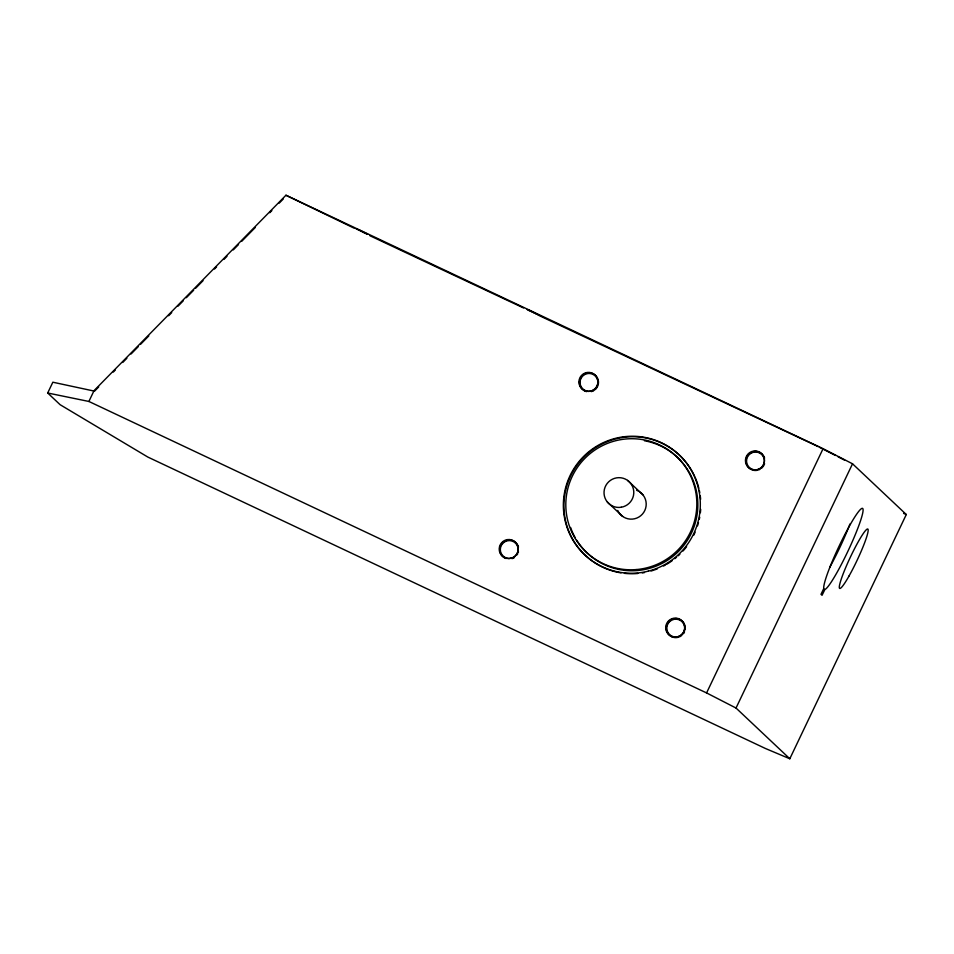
<?xml version="1.0" encoding="UTF-8"?>
<svg xmlns="http://www.w3.org/2000/svg" width="954" height="954" viewBox="0 0 954 954"><rect width="100%" height="100%" fill="white"/><g stroke="black" fill="none" stroke-linecap="round" stroke-linejoin="round"><path stroke-width="1.43" d="M47.7 393L88.889 401.455L94.029 390.675L285.95 195.236L823.087 448.69L852.53 463.799L906.3 514.528L789.805 758.764L765.525 748.532L147.834 457.061L60.114 404.699L47.7 393L52.84 382.208L94.553 391.164L98.715 386.919M789.805 758.764L736.023 708.035L706.58 692.926L823.087 448.69M736.023 708.035L852.53 463.799M113.323 372.048L115.41 369.925M122.708 362.484L126.882 358.239M131.056 353.994L138.354 346.552M140.441 344.43L148.788 335.927M168.608 315.75L171.732 312.566M177.993 306.186L183.204 300.88M186.34 297.696L193.638 290.255M195.725 288.132L203.023 280.703M214.495 269.016L216.582 266.893M223.892 259.452L227.016 256.268M233.277 249.888L238.488 244.582M241.624 241.398L255.183 227.589M269.779 212.718L271.866 210.595M279.164 203.154L283.338 198.909M537.651 314.665L538.652 314.975M356.319 228.865L357.798 229.425M538.545 314.987L529.935 310.599M527.49 309.549L527.133 309.585M369.902 235.721L523.579 307.975M539.105 315.559L818.234 446.639M367.111 234.183L365.942 233.694M527.967 309.74L529.685 310.491M903.605 513.383L906.3 514.528M536.911 314.343L535.766 313.842M358.215 229.604L359.932 230.367M364.977 233.253L363.891 232.764M360.195 230.498L367.672 234.207M534.717 313.365L533.87 312.972M363.045 232.371L362.174 231.953M88.889 401.455L706.58 692.926M532.714 312.423L531.843 312.006M361.017 231.393L360.171 230.987M530.71 311.457L529.911 311.064M358.883 230.343L358.191 229.986M819.558 447.319L835.454 455.475M838.101 456.835L844.731 460.233M528.945 310.575L528.122 310.145M354.161 228.173L285.95 195.236M357.094 229.401L356.307 228.936M627.637 480.422L642.877 494.78M607.352 502.031L622.592 516.388M584.027 390.568A9.564 9.492 -46.7 0 1 582.596 375.327A9.564 9.492 -46.7 0 1 597.598 378.285M597.943 379.143A9.564 9.492 -46.7 0 1 598.063 385.13M597.753 386.012A9.564 9.492 -46.7 0 1 597.347 386.859M596.858 387.658A9.564 9.492 -46.7 0 1 595.988 388.767M595.666 389.101A9.564 9.492 -46.7 0 1 594.974 389.733M593.817 390.544A9.564 9.492 -46.7 0 1 593.412 390.77M592.994 390.985A9.564 9.492 -46.7 0 1 591.23 391.617M586.603 391.629A9.564 9.492 -46.7 0 1 584.432 390.794M849.931 524.032A44.826 5.068 -64.7 0 1 829.658 567.463M592.362 561.131A68.748 68.259 -46.7 0 1 589.012 452.506A68.748 68.259 -46.7 0 1 694.786 476.63M695.239 477.656A68.748 68.259 -46.7 0 1 697.923 485.002M698.245 486.075A68.748 68.259 -46.7 0 1 698.817 488.245M699.318 490.428A68.748 68.259 -46.7 0 1 699.759 492.622M700.272 495.937A68.748 68.259 -46.7 0 1 700.618 499.276M700.689 509.364A68.748 68.259 -46.7 0 1 700.379 512.715M699.711 517.151A68.748 68.259 -46.7 0 1 699.27 519.346M698.471 522.625A68.748 68.259 -46.7 0 1 697.517 525.857M695.132 532.153A68.748 68.259 -46.7 0 1 693.725 535.218M686.606 546.666A68.748 68.259 -46.7 0 1 683.016 550.983M679.892 554.214A68.748 68.259 -46.7 0 1 678.246 555.765M676.565 557.243A68.748 68.259 -46.7 0 1 674.824 558.674M672.141 560.713A68.748 68.259 -46.7 0 1 666.488 564.386M665.51 564.947A68.748 68.259 -46.7 0 1 663.531 566.02M657.401 568.822A68.748 68.259 -46.7 0 1 654.241 570.003M653.18 570.349A68.748 68.259 -46.7 0 1 651.033 571.017M644.487 572.579A68.748 68.259 -46.7 0 1 642.269 572.949M637.821 573.485A68.748 68.259 -46.7 0 1 624.393 573.342M621.066 572.889A68.748 68.259 -46.7 0 1 617.775 572.281M616.678 572.042A68.748 68.259 -46.7 0 1 593.269 561.775M671.64 636.723A9.564 9.492 -46.7 0 1 666.846 624.751A9.564 9.492 -46.7 0 1 678.401 618.919A9.564 9.492 -46.7 0 1 685.079 629.926M684.531 631.715A9.564 9.492 -46.7 0 1 683.899 632.967M683.648 633.373A9.564 9.492 -46.7 0 1 683.374 633.754M681.764 635.447A9.564 9.492 -46.7 0 1 681.394 635.734M680.607 636.258A9.564 9.492 -46.7 0 1 679.355 636.89M678.02 637.332A9.564 9.492 -46.7 0 1 672.057 636.902M505.99 558.507A9.564 9.492 -46.7 0 1 501.899 543.494A9.564 9.492 -46.7 0 1 517.438 544.603M517.664 545.008A9.564 9.492 -46.7 0 1 518.487 547.179M518.475 551.817A9.564 9.492 -46.7 0 1 518.189 552.712M517.617 554A9.564 9.492 -46.7 0 1 517.14 554.799M514.492 557.434A9.564 9.492 -46.7 0 1 514.099 557.685M513.693 557.923A9.564 9.492 -46.7 0 1 511.964 558.639M751.788 469.762A9.564 9.492 -46.7 0 1 748.282 454.736A9.564 9.492 -46.7 0 1 763.665 456.024M763.892 456.441A9.564 9.492 -46.7 0 1 764.607 458.158M764.571 463.692A9.564 9.492 -46.7 0 1 764.071 465.003M763.617 465.826A9.564 9.492 -46.7 0 1 763.367 466.232M762.806 466.983A9.564 9.492 -46.7 0 1 761.841 467.997M759.921 469.344A9.564 9.492 -46.7 0 1 758.633 469.917M756.82 470.37A9.564 9.492 -46.7 0 1 753.111 470.203M640.051 492.133A14.942 14.835 -46.7 0 1 640.706 515.756A14.942 14.835 -46.7 0 1 617.727 510.438M636.628 490.308A14.942 14.835 -46.7 0 1 638.965 491.429M644.391 440.736A65.754 65.289 -46.7 0 1 686.451 541.8A65.754 65.289 -46.7 0 1 576.765 540.286M575.298 537.841A65.754 65.289 -46.7 0 1 570.575 527.455M823.755 588.558L821 594.318L822.038 595.296L824.876 589.524A44.826 5.068 -64.7 0 0 857.097 530.138A44.826 5.068 -64.7 0 0 850.574 523.996A44.826 5.068 -64.7 0 0 823.731 588.439L823.755 588.558M590.872 391.092A9.564 9.492 -46.7 0 0 595.213 375.137A9.564 9.492 -46.7 0 0 579.257 379.442A9.564 9.492 -46.7 0 0 590.872 391.092M648.35 571.124A68.748 68.259 -46.7 0 0 681.144 456.847A68.748 68.259 -46.7 0 0 566.02 486.278A68.748 68.259 -46.7 0 0 648.35 571.124M677.65 636.807A9.564 9.492 -46.7 0 0 682.003 620.851A9.564 9.492 -46.7 0 0 666.035 625.156A9.564 9.492 -46.7 0 0 677.65 636.807M757.381 469.666A9.564 9.492 -46.7 0 0 761.721 453.71A9.564 9.492 -46.7 0 0 745.766 458.015A9.564 9.492 -46.7 0 0 757.381 469.666M511.141 558.233A9.564 9.492 -46.7 0 0 515.494 542.277A9.564 9.492 -46.7 0 0 499.526 546.594A9.564 9.492 -46.7 0 0 511.141 558.233A8.968 8.908 -46.7 0 0 515.852 543.47A8.968 8.908 -46.7 0 0 500.731 546.857A8.968 8.908 -46.7 0 0 511.129 558.245M849.108 575.882A32.877 3.721 -64.7 0 0 867.866 529.088A32.877 3.721 -64.7 0 0 844.183 571.243A32.877 3.721 -64.7 0 0 849.108 575.882M621.269 507.242A14.942 14.835 -46.7 0 0 630.463 483.082A14.942 14.835 -46.7 0 0 605.003 487.339A14.942 14.835 -46.7 0 0 621.269 507.242M755.771 469.881A8.968 8.908 -46.7 0 0 763.057 456.167A8.968 8.908 -46.7 0 0 747.59 456.799A8.968 8.908 -46.7 0 0 755.771 469.881M591.241 391.009A8.968 8.908 -46.7 0 0 595.308 376.043A8.968 8.908 -46.7 0 0 580.342 380.097A8.968 8.908 -46.7 0 0 591.241 391.009M677.257 636.89A8.968 8.908 -46.7 0 0 682.623 622.33A8.968 8.908 -46.7 0 0 667.371 625.049A8.968 8.908 -46.7 0 0 677.257 636.89M636.366 569.562A65.754 65.289 -46.7 0 0 685.366 466.84A65.754 65.289 -46.7 0 0 572.233 476.38A65.754 65.289 -46.7 0 0 636.366 569.562"/></g></svg>
